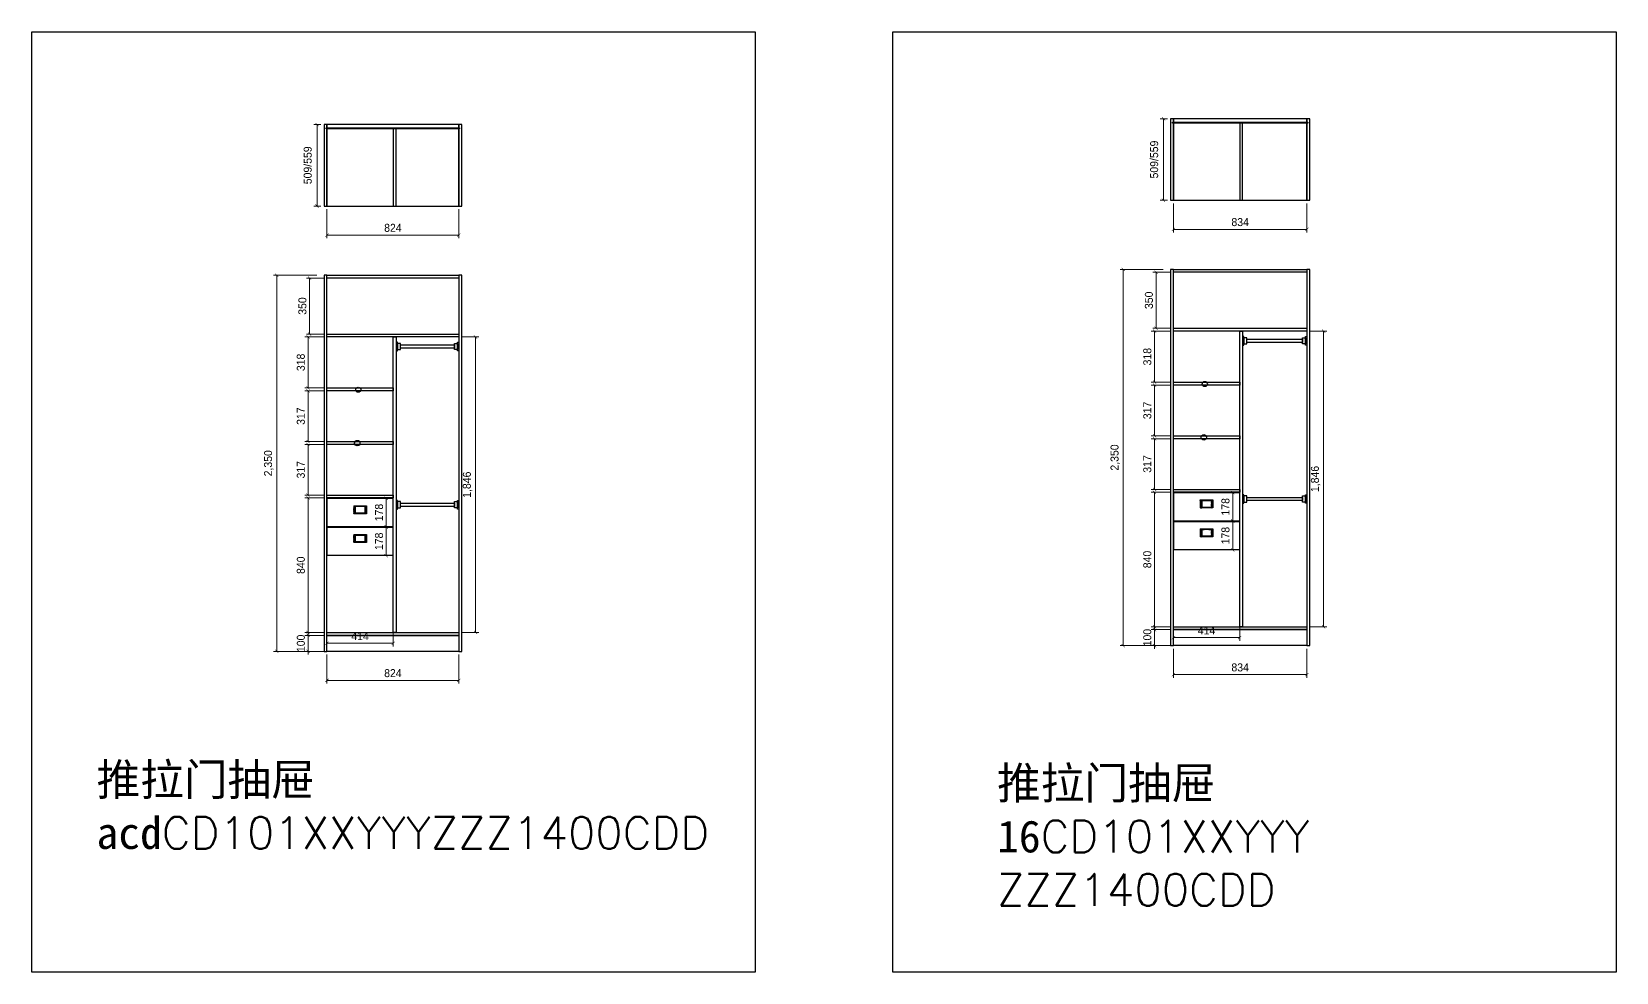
# Model space of a CAD drawing. Header units: millimetres. Extents: x 266 to 44582, y 25835 to 31716.
# Drawn here: x 34681 to 44582, y 25835 to 31711 of the extents above; entities that cross this region are included whole.
import ezdxf

# ---------------------------------------------------------------- set-up
doc = ezdxf.new("R2010")
doc.units = ezdxf.units.MM
for name, color, linetype in [('3', 3, 'Continuous'), ('7', 7, 'Continuous'), ('DIM【标注】', 66, 'Continuous'), ('外框', 7, 'Continuous')]:
    doc.layers.add(name, color=color, linetype=linetype)
doc.styles.add('-黑体', font='txt.shx', dxfattribs={"bigfont": 'bigfont.shx'})
doc.styles.add('AUDIT_D_071121225343-4', font='')
doc.styles.get('AUDIT_D_071121225343-4').set_extended_font_data('HY울릉도L')
doc.dimstyles.new('家居常用', dxfattribs={"dimscale": 200, "dimtxt": 0.25, "dimasz": 0.1, "dimexe": 0.1, "dimexo": 0.1, "dimgap": 0.1, "dimtad": 1, "dimdec": 0, "dimlunit": 6, "dimtxsty": 'AUDIT_D_071121225343-4', "dimblk": 'ARCHTICK', "dimcen": 1, "dimclrd": 252, "dimclre": 252, "dimclrt": 3, "dimadec": 0, "dimazin": 0, "dimtfac": 1, "dimtdec": 0, "dimtix": 1, "dimtmove": 1, "dimatfit": 3, "dimldrblk": 'DOT', "dimfxl": 0.3, "dimfxlon": 1, "dimlwd": 9, "dimlwe": 9, "dimarcsym": 0})
pattern_1 = [(45, (1305.171, -13759.847), (-2.245064, 2.245064), []), (45, (1305.171, -13758.2594), (-2.245064, 2.245064), [])]

# ---------------------------------------------------------------- blocks, each defined once
blk = doc.blocks.new('_ArchTick')
at = {"color": 0, "linetype": 'ByBlock', "const_width": 0.15}
blk.add_lwpolyline([(-0.5, -0.5), (0.5, 0.5)], dxfattribs=at)
blk = doc.blocks.new('*D75')
at = {"layer": '3', "color": 252, "lineweight": 9}
for p, q in [((36506.1, 30172.1), (36398, 30172.1)), ((36418, 30172.1), (36418, 29822.1)), ((36506.1, 29822.1), (36398, 29822.1))]:
    blk.add_line(p, q, dxfattribs=at)
at = {"layer": 'Defpoints', "color": 0}
for p in [(36526.1, 30172.1), (36418, 29822.1), (36526.1, 29822.1)]:
    blk.add_point(p, dxfattribs=at)
at = {"layer": '3', "color": 252, "lineweight": 9, "xscale": 20, "yscale": 20, "zscale": 20}
for p, rotation in [((36418, 30172.1), 90), ((36418, 29822.1), 270)]:
    blk.add_blockref('_ArchTick', p, dxfattribs=dict(at, rotation=rotation))
at = {"layer": '3', "color": 3, "insert": (36373, 29997.1), "char_height": 50, "attachment_point": 5, "rotation": 90, "style": 'AUDIT_D_071121225343-4'}
blk.add_mtext('350', dxfattribs=at)
blk = doc.blocks.new('_DOT')
at = {"color": 0, "linetype": 'ByBlock'}
blk.add_line((-0.5, 0), (-1, 0), dxfattribs=at)
at = {"color": 0, "linetype": 'ByBlock', "const_width": 0.5}
blk.add_lwpolyline([(-0.25, 0, 1), (0.25, 0, 1)], format="xyb", close=True, dxfattribs=at)
blk = doc.blocks.new('*D76')
at = {"layer": '3', "color": 252, "lineweight": 9}
for p, q in [((36506.1, 29804.1), (36388, 29804.1)), ((36408, 29804.1), (36408, 29485.8)), ((36506.1, 29485.8), (36388, 29485.8))]:
    blk.add_line(p, q, dxfattribs=at)
at = {"layer": 'Defpoints', "color": 0}
for p in [(36526.1, 29804.1), (36408, 29485.8), (36526.1, 29485.8)]:
    blk.add_point(p, dxfattribs=at)
at = {"layer": '3', "color": 252, "lineweight": 9, "xscale": 20, "yscale": 20, "zscale": 20}
for p, rotation in [((36408, 29804.1), 90), ((36408, 29485.8), 270)]:
    blk.add_blockref('_ArchTick', p, dxfattribs=dict(at, rotation=rotation))
at = {"layer": '3', "color": 3, "insert": (36363, 29645), "char_height": 50, "attachment_point": 5, "rotation": 90, "style": 'AUDIT_D_071121225343-4'}
blk.add_mtext('318', dxfattribs=at)
blk = doc.blocks.new('*D77')
at = {"layer": '3', "color": 252, "lineweight": 9}
for p, q in [((36506.1, 29467.8), (36388, 29467.8)), ((36408, 29467.8), (36408, 29150.8)), ((36506.1, 29150.8), (36388, 29150.8))]:
    blk.add_line(p, q, dxfattribs=at)
at = {"layer": 'Defpoints', "color": 0}
for p in [(36526.1, 29467.8), (36408, 29150.8), (36526.1, 29150.8)]:
    blk.add_point(p, dxfattribs=at)
at = {"layer": '3', "color": 252, "lineweight": 9, "xscale": 20, "yscale": 20, "zscale": 20}
for p, rotation in [((36408, 29467.8), 90), ((36408, 29150.8), 270)]:
    blk.add_blockref('_ArchTick', p, dxfattribs=dict(at, rotation=rotation))
at = {"layer": '3', "color": 3, "insert": (36363, 29309.3), "char_height": 50, "attachment_point": 5, "rotation": 90, "style": 'AUDIT_D_071121225343-4'}
blk.add_mtext('317', dxfattribs=at)
blk = doc.blocks.new('*D78')
at = {"layer": '3', "color": 252, "lineweight": 9}
for p, q in [((36506.1, 29132.8), (36388, 29132.8)), ((36408, 29132.8), (36408, 28816.3)), ((36506.1, 28816.3), (36388, 28816.3))]:
    blk.add_line(p, q, dxfattribs=at)
at = {"layer": 'Defpoints', "color": 0}
for p in [(36526.1, 29132.8), (36408, 28816.3), (36526.1, 28816.3)]:
    blk.add_point(p, dxfattribs=at)
at = {"layer": '3', "color": 252, "lineweight": 9, "xscale": 20, "yscale": 20, "zscale": 20}
for p, rotation in [((36408, 29132.8), 90), ((36408, 28816.3), 270)]:
    blk.add_blockref('_ArchTick', p, dxfattribs=dict(at, rotation=rotation))
at = {"layer": '3', "color": 3, "insert": (36363, 28974.5), "char_height": 50, "attachment_point": 5, "rotation": 90, "style": 'AUDIT_D_071121225343-4'}
blk.add_mtext('317', dxfattribs=at)
blk = doc.blocks.new('衣柜内拉手')
h = blk.add_hatch()
h.set_pattern_fill('STEEL', color=256, style=0)
h.set_pattern_definition(pattern_1)
h.paths.add_polyline_path([(-30, 0), (-40, 0), (-40, -50), (-30, -50)])
h = blk.add_hatch()
h.set_pattern_fill('STEEL', color=256, style=0)
h.set_pattern_definition(pattern_1)
h.paths.add_polyline_path([(40, 0), (30, 0), (30, -50), (40, -50)])
for p, q in [((-40, 0), (40, 0)), ((-40, 0), (-40, -50)), ((-30, 0), (-30, -50)), ((30, 0), (30, -50)), ((40, 0), (40, -50)), ((40, -50), (-40, -50))]:
    blk.add_line(p, q)
for centre, start, end in [((0, -257.6), 83.17871, 96.82129), ((0, 208.1), 263.17871, 276.82129)]:
    blk.add_arc(centre, 252.6, start, end)
blk = doc.blocks.new('*D79')
at = {"layer": '3', "color": 252, "lineweight": 9}
for p, q in [((36506.1, 28798.3), (36388, 28798.3)), ((36408, 28798.3), (36408, 27958.1)), ((36506.1, 27958.1), (36388, 27958.1))]:
    blk.add_line(p, q, dxfattribs=at)
at = {"layer": 'Defpoints', "color": 0}
for p in [(36526.1, 28798.3), (36408, 27958.1), (36526.1, 27958.1)]:
    blk.add_point(p, dxfattribs=at)
at = {"layer": '3', "color": 252, "lineweight": 9, "xscale": 20, "yscale": 20, "zscale": 20}
for p, rotation in [((36408, 28798.3), 90), ((36408, 27958.1), 270)]:
    blk.add_blockref('_ArchTick', p, dxfattribs=dict(at, rotation=rotation))
at = {"layer": '3', "color": 3, "insert": (36363, 28378.2), "char_height": 50, "attachment_point": 5, "rotation": 90, "style": 'AUDIT_D_071121225343-4'}
blk.add_mtext('840', dxfattribs=at)
blk = doc.blocks.new('*D80')
at = {"layer": '3', "color": 252, "lineweight": 9}
for p, q in [((36462.5, 30190.1), (36192.5, 30190.1)), ((36212.5, 30190.1), (36212.5, 27840.1)), ((36462.5, 27840.1), (36192.5, 27840.1))]:
    blk.add_line(p, q, dxfattribs=at)
at = {"layer": 'Defpoints', "color": 0}
for p in [(36508.1, 30190.1), (36212.5, 27840.1), (36508.1, 27840.1)]:
    blk.add_point(p, dxfattribs=at)
at = {"layer": '3', "color": 252, "lineweight": 9, "xscale": 20, "yscale": 20, "zscale": 20}
for p, rotation in [((36212.5, 30190.1), 90), ((36212.5, 27840.1), 270)]:
    blk.add_blockref('_ArchTick', p, dxfattribs=dict(at, rotation=rotation))
at = {"layer": '3', "color": 3, "insert": (36162.8, 29015.1), "char_height": 50, "attachment_point": 5, "rotation": 90, "style": 'AUDIT_D_071121225343-4'}
blk.add_mtext('2,350', dxfattribs=at)
blk = doc.blocks.new('A$C6B5F1E48')
at = {"layer": '7'}
for points in [[(8, 0), (8, 54), (0, 54), (0, 0)], [(27.4, 7.6), (27.4, 46.4), (8, 46.4), (8, 7.6)]]:
    blk.add_lwpolyline(points, close=True, dxfattribs=at)
blk = doc.blocks.new('*D81')
at = {"layer": '3', "color": 252, "lineweight": 9}
for p, q in [((37370.1, 29804.1), (37474.5, 29804.1)), ((37454.5, 29804.1), (37454.5, 27958.1)), ((37370.1, 27958.1), (37474.5, 27958.1))]:
    blk.add_line(p, q, dxfattribs=at)
at = {"layer": 'Defpoints', "color": 0}
for p in [(37350.1, 29804.1), (37350.1, 27958.1), (37454.5, 27958.1)]:
    blk.add_point(p, dxfattribs=at)
at = {"layer": '3', "color": 252, "lineweight": 9, "xscale": 20, "yscale": 20, "zscale": 20}
for p, rotation in [((37454.5, 29804.1), 90), ((37454.5, 27958.1), 270)]:
    blk.add_blockref('_ArchTick', p, dxfattribs=dict(at, rotation=rotation))
at = {"layer": '3', "color": 3, "insert": (37404.8, 28881.1), "char_height": 50, "attachment_point": 5, "rotation": 90, "style": 'AUDIT_D_071121225343-4'}
blk.add_mtext('1,846', dxfattribs=at)
blk = doc.blocks.new('*D82')
at = {"layer": '3', "color": 252, "lineweight": 9}
for p, q in [((36506.1, 27940.1), (36388, 27940.1)), ((36408, 27940.1), (36408, 27960.1)), ((36408, 27940.1), (36408, 27840.1)), ((36506.1, 27840.1), (36388, 27840.1)), ((36408, 27840.1), (36408, 27820.1))]:
    blk.add_line(p, q, dxfattribs=at)
at = {"layer": 'Defpoints', "color": 0}
for p in [(36526.1, 27940.1), (36408, 27840.1), (36526.1, 27840.1)]:
    blk.add_point(p, dxfattribs=at)
at = {"layer": '3', "color": 252, "lineweight": 9, "xscale": 20, "yscale": 20, "zscale": 20}
for p, rotation in [((36408, 27940.1), 270), ((36408, 27840.1), 90)]:
    blk.add_blockref('_ArchTick', p, dxfattribs=dict(at, rotation=rotation))
at = {"layer": '3', "color": 3, "insert": (36363, 27890.1), "char_height": 50, "attachment_point": 5, "rotation": 90, "style": 'AUDIT_D_071121225343-4'}
blk.add_mtext('100', dxfattribs=at)
blk = doc.blocks.new('*D83')
at = {"layer": '3', "color": 252, "lineweight": 9}
for p, q in [((36488.1, 31130.8), (36444.1, 31130.8)), ((36464.1, 31130.8), (36464.1, 30621.8)), ((36488.1, 30621.8), (36444.1, 30621.8))]:
    blk.add_line(p, q, dxfattribs=at)
at = {"layer": 'Defpoints', "color": 0}
for p in [(36508.1, 31130.8), (36464.1, 30621.8), (36508.1, 30621.8)]:
    blk.add_point(p, dxfattribs=at)
at = {"layer": '3', "color": 252, "lineweight": 9, "xscale": 20, "yscale": 20, "zscale": 20}
for p, rotation in [((36464.1, 31130.8), 90), ((36464.1, 30621.8), 270)]:
    blk.add_blockref('_ArchTick', p, dxfattribs=dict(at, rotation=rotation))
at = {"layer": '3', "color": 3, "insert": (36406, 30876.3), "char_height": 50, "attachment_point": 5, "rotation": 90, "style": 'AUDIT_D_071121225343-4'}
blk.add_mtext('509/559', dxfattribs=at)
blk = doc.blocks.new('*D84')
at = {"layer": '3', "color": 252, "lineweight": 9}
for p, q in [((36837.1, 28796.3), (36916.6, 28796.3)), ((36896.6, 28618.3), (36896.6, 28796.3)), ((36837.1, 28618.3), (36916.6, 28618.3))]:
    blk.add_line(p, q, dxfattribs=at)
at = {"layer": 'Defpoints', "color": 0}
for p in [(36817.1, 28796.3), (36896.6, 28796.3), (36817.1, 28618.3)]:
    blk.add_point(p, dxfattribs=at)
at = {"layer": '3', "color": 252, "lineweight": 9, "xscale": 20, "yscale": 20, "zscale": 20}
for p, rotation in [((36896.6, 28796.3), 90), ((36896.6, 28618.3), 270)]:
    blk.add_blockref('_ArchTick', p, dxfattribs=dict(at, rotation=rotation))
at = {"layer": '3', "color": 3, "insert": (36851.6, 28707.3), "char_height": 50, "attachment_point": 5, "rotation": 90, "style": 'AUDIT_D_071121225343-4'}
blk.add_mtext('178', dxfattribs=at)
blk = doc.blocks.new('*D85')
at = {"layer": '3', "color": 252, "lineweight": 9}
for p, q in [((36837.1, 28616.3), (36916.6, 28616.3)), ((36896.6, 28438.3), (36896.6, 28616.3)), ((36837.1, 28438.3), (36916.6, 28438.3))]:
    blk.add_line(p, q, dxfattribs=at)
at = {"layer": 'Defpoints', "color": 0}
for p in [(36817.1, 28616.3), (36896.6, 28616.3), (36817.1, 28438.3)]:
    blk.add_point(p, dxfattribs=at)
at = {"layer": '3', "color": 252, "lineweight": 9, "xscale": 20, "yscale": 20, "zscale": 20}
for p, rotation in [((36896.6, 28616.3), 90), ((36896.6, 28438.3), 270)]:
    blk.add_blockref('_ArchTick', p, dxfattribs=dict(at, rotation=rotation))
at = {"layer": '3', "color": 3, "insert": (36851.6, 28527.3), "char_height": 50, "attachment_point": 5, "rotation": 90, "style": 'AUDIT_D_071121225343-4'}
blk.add_mtext('178', dxfattribs=at)
blk = doc.blocks.new('*D86')
at = {"layer": 'Defpoints', "color": 0}
for p in [(36526.1, 27982.3), (36940.1, 27982.3), (36940.1, 27890.3)]:
    blk.add_point(p, dxfattribs=at)
at = {"layer": 'DIM【标注】', "color": 252, "lineweight": 9}
for p, q in [((36526.1, 27962.3), (36526.1, 27870.3)), ((36940.1, 27962.3), (36940.1, 27870.3)), ((36526.1, 27890.3), (36940.1, 27890.3))]:
    blk.add_line(p, q, dxfattribs=at)
at = {"layer": 'DIM【标注】', "color": 252, "lineweight": 9, "xscale": 20, "yscale": 20, "zscale": 20, "rotation": 180}
blk.add_blockref('_ArchTick', (36526.1, 27890.3), dxfattribs=at)
at = {"layer": 'DIM【标注】', "color": 252, "lineweight": 9, "xscale": 20, "yscale": 20, "zscale": 20}
blk.add_blockref('_ArchTick', (36940.1, 27890.3), dxfattribs=at)
at = {"layer": 'DIM【标注】', "color": 3, "insert": (36733.1, 27935.3), "char_height": 50, "attachment_point": 5, "style": 'AUDIT_D_071121225343-4'}
blk.add_mtext('414', dxfattribs=at)
blk = doc.blocks.new('*D87')
at = {"layer": 'Defpoints', "color": 0}
for p in [(36526.1, 30621.8), (37350.1, 30621.8), (37350.1, 30440.3)]:
    blk.add_point(p, dxfattribs=at)
at = {"layer": 'DIM【标注】', "color": 252, "lineweight": 9}
for p, q in [((36526.1, 30601.8), (36526.1, 30420.3)), ((37350.1, 30601.8), (37350.1, 30420.3)), ((36526.1, 30440.3), (37350.1, 30440.3))]:
    blk.add_line(p, q, dxfattribs=at)
at = {"layer": 'DIM【标注】', "color": 252, "lineweight": 9, "xscale": 20, "yscale": 20, "zscale": 20, "rotation": 180}
blk.add_blockref('_ArchTick', (36526.1, 30440.3), dxfattribs=at)
at = {"layer": 'DIM【标注】', "color": 252, "lineweight": 9, "xscale": 20, "yscale": 20, "zscale": 20}
blk.add_blockref('_ArchTick', (37350.1, 30440.3), dxfattribs=at)
at = {"layer": 'DIM【标注】', "color": 3, "insert": (36938.1, 30485.3), "char_height": 50, "attachment_point": 5, "style": 'AUDIT_D_071121225343-4'}
blk.add_mtext('824', dxfattribs=at)
blk = doc.blocks.new('*D88')
at = {"layer": 'Defpoints', "color": 0}
for p in [(36526.1, 27840.1), (37350.1, 27840.1), (37350.1, 27658.8)]:
    blk.add_point(p, dxfattribs=at)
at = {"layer": 'DIM【标注】', "color": 252, "lineweight": 9}
for p, q in [((36526.1, 27820.1), (36526.1, 27638.8)), ((37350.1, 27820.1), (37350.1, 27638.8)), ((36526.1, 27658.8), (37350.1, 27658.8))]:
    blk.add_line(p, q, dxfattribs=at)
at = {"layer": 'DIM【标注】', "color": 252, "lineweight": 9, "xscale": 20, "yscale": 20, "zscale": 20, "rotation": 180}
blk.add_blockref('_ArchTick', (36526.1, 27658.8), dxfattribs=at)
at = {"layer": 'DIM【标注】', "color": 252, "lineweight": 9, "xscale": 20, "yscale": 20, "zscale": 20}
blk.add_blockref('_ArchTick', (37350.1, 27658.8), dxfattribs=at)
at = {"layer": 'DIM【标注】', "color": 3, "insert": (36938.1, 27703.8), "char_height": 50, "attachment_point": 5, "style": 'AUDIT_D_071121225343-4'}
blk.add_mtext('824', dxfattribs=at)
blk = doc.blocks.new('*D89')
at = {"layer": '3', "color": 252, "lineweight": 9}
for p, q in [((41795, 30208), (41687, 30208)), ((41707, 30208), (41707, 29858)), ((41795, 29858), (41687, 29858))]:
    blk.add_line(p, q, dxfattribs=at)
at = {"layer": 'Defpoints', "color": 0}
for p in [(41815, 30208), (41707, 29858), (41815, 29858)]:
    blk.add_point(p, dxfattribs=at)
at = {"layer": '3', "color": 252, "lineweight": 9, "xscale": 20, "yscale": 20, "zscale": 20}
for p, rotation in [((41707, 30208), 90), ((41707, 29858), 270)]:
    blk.add_blockref('_ArchTick', p, dxfattribs=dict(at, rotation=rotation))
at = {"layer": '3', "color": 3, "insert": (41662, 30033), "char_height": 50, "attachment_point": 5, "rotation": 90, "style": 'AUDIT_D_071121225343-4'}
blk.add_mtext('350', dxfattribs=at)
blk = doc.blocks.new('*D90')
at = {"layer": '3', "color": 252, "lineweight": 9}
for p, q in [((41795, 29840), (41677, 29840)), ((41697, 29840), (41697, 29521.6)), ((41795, 29521.6), (41677, 29521.6))]:
    blk.add_line(p, q, dxfattribs=at)
at = {"layer": 'Defpoints', "color": 0}
for p in [(41815, 29840), (41697, 29521.6), (41815, 29521.6)]:
    blk.add_point(p, dxfattribs=at)
at = {"layer": '3', "color": 252, "lineweight": 9, "xscale": 20, "yscale": 20, "zscale": 20}
for p, rotation in [((41697, 29840), 90), ((41697, 29521.6), 270)]:
    blk.add_blockref('_ArchTick', p, dxfattribs=dict(at, rotation=rotation))
at = {"layer": '3', "color": 3, "insert": (41652, 29680.8), "char_height": 50, "attachment_point": 5, "rotation": 90, "style": 'AUDIT_D_071121225343-4'}
blk.add_mtext('318', dxfattribs=at)
blk = doc.blocks.new('*D91')
at = {"layer": '3', "color": 252, "lineweight": 9}
for p, q in [((41795, 29503.6), (41677, 29503.6)), ((41697, 29503.6), (41697, 29186.6)), ((41795, 29186.6), (41677, 29186.6))]:
    blk.add_line(p, q, dxfattribs=at)
at = {"layer": 'Defpoints', "color": 0}
for p in [(41815, 29503.6), (41697, 29186.6), (41815, 29186.6)]:
    blk.add_point(p, dxfattribs=at)
at = {"layer": '3', "color": 252, "lineweight": 9, "xscale": 20, "yscale": 20, "zscale": 20}
for p, rotation in [((41697, 29503.6), 90), ((41697, 29186.6), 270)]:
    blk.add_blockref('_ArchTick', p, dxfattribs=dict(at, rotation=rotation))
at = {"layer": '3', "color": 3, "insert": (41652, 29345.1), "char_height": 50, "attachment_point": 5, "rotation": 90, "style": 'AUDIT_D_071121225343-4'}
blk.add_mtext('317', dxfattribs=at)
blk = doc.blocks.new('*D92')
at = {"layer": '3', "color": 252, "lineweight": 9}
for p, q in [((41795, 29168.6), (41677, 29168.6)), ((41697, 29168.6), (41697, 28852.1)), ((41795, 28852.1), (41677, 28852.1))]:
    blk.add_line(p, q, dxfattribs=at)
at = {"layer": 'Defpoints', "color": 0}
for p in [(41815, 29168.6), (41697, 28852.1), (41815, 28852.1)]:
    blk.add_point(p, dxfattribs=at)
at = {"layer": '3', "color": 252, "lineweight": 9, "xscale": 20, "yscale": 20, "zscale": 20}
for p, rotation in [((41697, 29168.6), 90), ((41697, 28852.1), 270)]:
    blk.add_blockref('_ArchTick', p, dxfattribs=dict(at, rotation=rotation))
at = {"layer": '3', "color": 3, "insert": (41652, 29010.4), "char_height": 50, "attachment_point": 5, "rotation": 90, "style": 'AUDIT_D_071121225343-4'}
blk.add_mtext('317', dxfattribs=at)
blk = doc.blocks.new('*D93')
at = {"layer": '3', "color": 252, "lineweight": 9}
for p, q in [((41795, 28834.1), (41677, 28834.1)), ((41697, 28834.1), (41697, 27994)), ((41795, 27994), (41677, 27994))]:
    blk.add_line(p, q, dxfattribs=at)
at = {"layer": 'Defpoints', "color": 0}
for p in [(41815, 28834.1), (41697, 27994), (41815, 27994)]:
    blk.add_point(p, dxfattribs=at)
at = {"layer": '3', "color": 252, "lineweight": 9, "xscale": 20, "yscale": 20, "zscale": 20}
for p, rotation in [((41697, 28834.1), 90), ((41697, 27994), 270)]:
    blk.add_blockref('_ArchTick', p, dxfattribs=dict(at, rotation=rotation))
at = {"layer": '3', "color": 3, "insert": (41652, 28414), "char_height": 50, "attachment_point": 5, "rotation": 90, "style": 'AUDIT_D_071121225343-4'}
blk.add_mtext('840', dxfattribs=at)
blk = doc.blocks.new('*D94')
at = {"layer": '3', "color": 252, "lineweight": 9}
for p, q in [((41751.5, 30226), (41481.5, 30226)), ((41501.5, 30226), (41501.5, 27876)), ((41751.5, 27876), (41481.5, 27876))]:
    blk.add_line(p, q, dxfattribs=at)
at = {"layer": 'Defpoints', "color": 0}
for p in [(41797, 30226), (41501.5, 27876), (41797, 27876)]:
    blk.add_point(p, dxfattribs=at)
at = {"layer": '3', "color": 252, "lineweight": 9, "xscale": 20, "yscale": 20, "zscale": 20}
for p, rotation in [((41501.5, 30226), 90), ((41501.5, 27876), 270)]:
    blk.add_blockref('_ArchTick', p, dxfattribs=dict(at, rotation=rotation))
at = {"layer": '3', "color": 3, "insert": (41451.7, 29051), "char_height": 50, "attachment_point": 5, "rotation": 90, "style": 'AUDIT_D_071121225343-4'}
blk.add_mtext('2,350', dxfattribs=at)
blk = doc.blocks.new('*D95')
at = {"layer": '3', "color": 252, "lineweight": 9}
for p, q in [((42669, 29840), (42773.5, 29840)), ((42753.5, 29840), (42753.5, 27994)), ((42669, 27994), (42773.5, 27994))]:
    blk.add_line(p, q, dxfattribs=at)
at = {"layer": 'Defpoints', "color": 0}
for p in [(42649, 29840), (42649, 27994), (42753.5, 27994)]:
    blk.add_point(p, dxfattribs=at)
at = {"layer": '3', "color": 252, "lineweight": 9, "xscale": 20, "yscale": 20, "zscale": 20}
for p, rotation in [((42753.5, 29840), 90), ((42753.5, 27994), 270)]:
    blk.add_blockref('_ArchTick', p, dxfattribs=dict(at, rotation=rotation))
at = {"layer": '3', "color": 3, "insert": (42703.7, 28917), "char_height": 50, "attachment_point": 5, "rotation": 90, "style": 'AUDIT_D_071121225343-4'}
blk.add_mtext('1,846', dxfattribs=at)
blk = doc.blocks.new('*D96')
at = {"layer": '3', "color": 252, "lineweight": 9}
for p, q in [((41795, 27976), (41677, 27976)), ((41697, 27976), (41697, 27996)), ((41697, 27976), (41697, 27876)), ((41795, 27876), (41677, 27876)), ((41697, 27876), (41697, 27856))]:
    blk.add_line(p, q, dxfattribs=at)
at = {"layer": 'Defpoints', "color": 0}
for p in [(41815, 27976), (41697, 27876), (41815, 27876)]:
    blk.add_point(p, dxfattribs=at)
at = {"layer": '3', "color": 252, "lineweight": 9, "xscale": 20, "yscale": 20, "zscale": 20}
for p, rotation in [((41697, 27976), 270), ((41697, 27876), 90)]:
    blk.add_blockref('_ArchTick', p, dxfattribs=dict(at, rotation=rotation))
at = {"layer": '3', "color": 3, "insert": (41652, 27926), "char_height": 50, "attachment_point": 5, "rotation": 90, "style": 'AUDIT_D_071121225343-4'}
blk.add_mtext('100', dxfattribs=at)
blk = doc.blocks.new('*D97')
at = {"layer": '3', "color": 252, "lineweight": 9}
for p, q in [((41777, 31166.6), (41733, 31166.6)), ((41753, 31166.6), (41753, 30657.6)), ((41777, 30657.6), (41733, 30657.6))]:
    blk.add_line(p, q, dxfattribs=at)
at = {"layer": 'Defpoints', "color": 0}
for p in [(41797, 31166.6), (41753, 30657.6), (41797, 30657.6)]:
    blk.add_point(p, dxfattribs=at)
at = {"layer": '3', "color": 252, "lineweight": 9, "xscale": 20, "yscale": 20, "zscale": 20}
for p, rotation in [((41753, 31166.6), 90), ((41753, 30657.6), 270)]:
    blk.add_blockref('_ArchTick', p, dxfattribs=dict(at, rotation=rotation))
at = {"layer": '3', "color": 3, "insert": (41694.9, 30912.1), "char_height": 50, "attachment_point": 5, "rotation": 90, "style": 'AUDIT_D_071121225343-4'}
blk.add_mtext('509/559', dxfattribs=at)
blk = doc.blocks.new('*D98')
at = {"layer": '3', "color": 252, "lineweight": 9}
for p, q in [((42126, 28832.1), (42205.5, 28832.1)), ((42185.5, 28654.1), (42185.5, 28832.1)), ((42126, 28654.1), (42205.5, 28654.1))]:
    blk.add_line(p, q, dxfattribs=at)
at = {"layer": 'Defpoints', "color": 0}
for p in [(42106, 28832.1), (42185.5, 28832.1), (42106, 28654.1)]:
    blk.add_point(p, dxfattribs=at)
at = {"layer": '3', "color": 252, "lineweight": 9, "xscale": 20, "yscale": 20, "zscale": 20}
for p, rotation in [((42185.5, 28832.1), 90), ((42185.5, 28654.1), 270)]:
    blk.add_blockref('_ArchTick', p, dxfattribs=dict(at, rotation=rotation))
at = {"layer": '3', "color": 3, "insert": (42140.5, 28743.1), "char_height": 50, "attachment_point": 5, "rotation": 90, "style": 'AUDIT_D_071121225343-4'}
blk.add_mtext('178', dxfattribs=at)
blk = doc.blocks.new('*D99')
at = {"layer": '3', "color": 252, "lineweight": 9}
for p, q in [((42126, 28652.1), (42205.5, 28652.1)), ((42185.5, 28474.1), (42185.5, 28652.1)), ((42126, 28474.1), (42205.5, 28474.1))]:
    blk.add_line(p, q, dxfattribs=at)
at = {"layer": 'Defpoints', "color": 0}
for p in [(42106, 28652.1), (42185.5, 28652.1), (42106, 28474.1)]:
    blk.add_point(p, dxfattribs=at)
at = {"layer": '3', "color": 252, "lineweight": 9, "xscale": 20, "yscale": 20, "zscale": 20}
for p, rotation in [((42185.5, 28652.1), 90), ((42185.5, 28474.1), 270)]:
    blk.add_blockref('_ArchTick', p, dxfattribs=dict(at, rotation=rotation))
at = {"layer": '3', "color": 3, "insert": (42140.5, 28563.1), "char_height": 50, "attachment_point": 5, "rotation": 90, "style": 'AUDIT_D_071121225343-4'}
blk.add_mtext('178', dxfattribs=at)
blk = doc.blocks.new('*D100')
at = {"layer": 'Defpoints', "color": 0}
for p in [(41815, 28018.1), (42229, 28018.1), (42229, 27926.1)]:
    blk.add_point(p, dxfattribs=at)
at = {"layer": 'DIM【标注】', "color": 252, "lineweight": 9}
for p, q in [((41815, 27998.1), (41815, 27906.1)), ((41815, 27926.1), (42229, 27926.1)), ((42229, 27998.1), (42229, 27906.1))]:
    blk.add_line(p, q, dxfattribs=at)
at = {"layer": 'DIM【标注】', "color": 252, "lineweight": 9, "xscale": 20, "yscale": 20, "zscale": 20, "rotation": 180}
blk.add_blockref('_ArchTick', (41815, 27926.1), dxfattribs=at)
at = {"layer": 'DIM【标注】', "color": 252, "lineweight": 9, "xscale": 20, "yscale": 20, "zscale": 20}
blk.add_blockref('_ArchTick', (42229, 27926.1), dxfattribs=at)
at = {"layer": 'DIM【标注】', "color": 3, "insert": (42022, 27971.1), "char_height": 50, "attachment_point": 5, "style": 'AUDIT_D_071121225343-4'}
blk.add_mtext('414', dxfattribs=at)
blk = doc.blocks.new('*D101')
at = {"layer": 'Defpoints', "color": 0}
for p in [(41815, 30657.6), (42649, 30657.6), (42649, 30476.1)]:
    blk.add_point(p, dxfattribs=at)
at = {"layer": 'DIM【标注】', "color": 252, "lineweight": 9}
for p, q in [((41815, 30637.6), (41815, 30456.1)), ((42649, 30637.6), (42649, 30456.1)), ((41815, 30476.1), (42649, 30476.1))]:
    blk.add_line(p, q, dxfattribs=at)
at = {"layer": 'DIM【标注】', "color": 252, "lineweight": 9, "xscale": 20, "yscale": 20, "zscale": 20, "rotation": 180}
blk.add_blockref('_ArchTick', (41815, 30476.1), dxfattribs=at)
at = {"layer": 'DIM【标注】', "color": 252, "lineweight": 9, "xscale": 20, "yscale": 20, "zscale": 20}
blk.add_blockref('_ArchTick', (42649, 30476.1), dxfattribs=at)
at = {"layer": 'DIM【标注】', "color": 3, "insert": (42232, 30521.1), "char_height": 50, "attachment_point": 5, "style": 'AUDIT_D_071121225343-4'}
blk.add_mtext('834', dxfattribs=at)
blk = doc.blocks.new('*D102')
at = {"layer": 'Defpoints', "color": 0}
for p in [(41815, 27876), (42649, 27876), (42649, 27694.6)]:
    blk.add_point(p, dxfattribs=at)
at = {"layer": 'DIM【标注】', "color": 252, "lineweight": 9}
for p, q in [((41815, 27856), (41815, 27674.6)), ((42649, 27856), (42649, 27674.6)), ((41815, 27694.6), (42649, 27694.6))]:
    blk.add_line(p, q, dxfattribs=at)
at = {"layer": 'DIM【标注】', "color": 252, "lineweight": 9, "xscale": 20, "yscale": 20, "zscale": 20, "rotation": 180}
blk.add_blockref('_ArchTick', (41815, 27694.6), dxfattribs=at)
at = {"layer": 'DIM【标注】', "color": 252, "lineweight": 9, "xscale": 20, "yscale": 20, "zscale": 20}
blk.add_blockref('_ArchTick', (42649, 27694.6), dxfattribs=at)
at = {"layer": 'DIM【标注】', "color": 3, "insert": (42232, 27739.6), "char_height": 50, "attachment_point": 5, "style": 'AUDIT_D_071121225343-4'}
blk.add_mtext('834', dxfattribs=at)

msp = doc.modelspace()

# ---------------------------------------------------------------- linework, layer by layer
at = {"layer": '3', "color": 0}
for points in [[(36508.1, 30621.8), (36526.1, 30621.8), (36526.1, 31130.8), (36508.1, 31130.8)], [(36526.1, 30621.8), (37350.1, 30621.8), (37350.1, 31130.8), (36526.1, 31130.8)], [(36940.1, 30621.8), (36958.1, 30621.8), (36958.1, 31104.5), (36940.1, 31104.5)], [(37350.1, 30621.8), (37368.1, 30621.8), (37368.1, 31130.8), (37350.1, 31130.8)], [(41797, 30657.6), (41815, 30657.6), (41815, 31166.6), (41797, 31166.6)], [(41815, 30657.6), (42649, 30657.6), (42649, 31166.6), (41815, 31166.6)], [(42229, 30657.6), (42247, 30657.6), (42247, 31140.3), (42229, 31140.3)], [(42649, 30657.6), (42667, 30657.6), (42667, 31166.6), (42649, 31166.6)], [(41797, 27876), (41815, 27876), (41815, 30226), (41797, 30226)], [(41815, 30226), (42649, 30226), (42649, 30208), (41815, 30208)], [(42649, 27876), (42667, 27876), (42667, 30226), (42649, 30226)], [(36508.1, 27840.1), (36526.1, 27840.1), (36526.1, 30190.1), (36508.1, 30190.1)], [(36526.1, 30190.1), (37350.1, 30190.1), (37350.1, 30172.1), (36526.1, 30172.1)], [(37350.1, 27840.1), (37368.1, 27840.1), (37368.1, 30190.1), (37350.1, 30190.1)], [(36526.1, 29822.1), (37350.1, 29822.1), (37350.1, 29804.1), (36526.1, 29804.1)], [(36940.1, 29804.1), (36958.1, 29804.1), (36958.1, 27958.1), (36940.1, 27958.1)], [(41815, 29858), (42649, 29858), (42649, 29840), (41815, 29840)], [(42229, 29840), (42247, 29840), (42247, 27994), (42229, 27994)], [(41815, 29521.6), (42229, 29521.6), (42229, 29503.6), (41815, 29503.6)], [(36526.1, 29485.8), (36940.1, 29485.8), (36940.1, 29467.8), (36526.1, 29467.8)], [(36526.1, 29150.8), (36940.1, 29150.8), (36940.1, 29132.8), (36526.1, 29132.8)], [(41815, 29186.6), (42229, 29186.6), (42229, 29168.6), (41815, 29168.6)], [(36526.1, 28816.3), (36940.1, 28816.3), (36940.1, 28798.3), (36526.1, 28798.3)], [(41815, 28852.1), (42229, 28852.1), (42229, 28834.1), (41815, 28834.1)], [(36526.1, 27958.1), (37350.1, 27958.1), (37350.1, 27940.1), (36526.1, 27940.1)], [(41815, 27994), (42649, 27994), (42649, 27976), (41815, 27976)]]:
    msp.add_lwpolyline(points, close=True, dxfattribs=at)
at = {"layer": '3', "color": 2}
for points in [[(36521.1, 31109.5), (37355.1, 31109.5), (37355.1, 31104.5), (36521.1, 31104.5)], [(41810, 31145.3), (42654, 31145.3), (42654, 31140.3), (41810, 31140.3)]]:
    msp.add_lwpolyline(points, close=True, dxfattribs=at)
at = {"layer": '3', "color": 8}
for points in [[(36985.5, 29754.3), (37322.6, 29754.3), (37322.6, 29734.2), (36985.5, 29734.2)], [(42274.4, 29790.2), (42621.5, 29790.2), (42621.5, 29770.1), (42274.4, 29770.1)], [(36985.5, 28766), (37322.6, 28766), (37322.6, 28745.9), (36985.5, 28745.9)], [(42274.4, 28801.9), (42621.5, 28801.9), (42621.5, 28781.7), (42274.4, 28781.7)]]:
    msp.add_lwpolyline(points, close=True, dxfattribs=at)
at = {"layer": '3'}
for points in [[(41817, 28832.1), (42227, 28832.1), (42227, 28654.1), (41817, 28654.1)], [(36528.1, 28796.3), (36938.1, 28796.3), (36938.1, 28618.3), (36528.1, 28618.3)], [(36528.1, 28616.3), (36938.1, 28616.3), (36938.1, 28438.3), (36528.1, 28438.3)], [(41817, 28652.1), (42227, 28652.1), (42227, 28474.1), (41817, 28474.1)]]:
    msp.add_lwpolyline(points, close=True, dxfattribs=at)
at = {"layer": '3', "color": 7, "true_color": 0xffffff}
for points in [[(36526.1, 27940.1), (37350.1, 27940.1), (37350.1, 27840.1), (36526.1, 27840.1)], [(41815, 27976), (42649, 27976), (42649, 27876), (41815, 27876)]]:
    msp.add_lwpolyline(points, close=True, dxfattribs=at)
at = {"layer": '3'}
for centre, radius in [((42011, 29510.1), 16), ((36722.1, 29474.3), 16), ((36715.6, 29141.1), 17), ((42004.5, 29177), 17)]:
    msp.add_circle(centre, radius, dxfattribs=at)
at = {"layer": '外框'}
for points in [[(34681.3, 31710.7), (39202.3, 31710.7), (39202.3, 25835.4), (34681.3, 25835.4)], [(40061.2, 31710.7), (44582.3, 31710.7), (44582.3, 25835.4), (40061.2, 25835.4)]]:
    msp.add_lwpolyline(points, close=True, dxfattribs=at)

# ---------------------------------------------------------------- block references
for p in [(36733.1, 28749.8), (42022, 28785.6), (36733.1, 28569.8), (42022, 28605.6)]:
    msp.add_blockref('衣柜内拉手', p)
at = {"layer": '3', "color": 8}
for p in [(42247, 29753.1), (36958.1, 29717.3), (42247, 28764.8), (36958.1, 28729)]:
    msp.add_blockref('A$C6B5F1E48', p, dxfattribs=at)
at = {"layer": '3', "color": 8, "xscale": -1}
for p in [(42649, 29753.1), (37350.1, 29717.3), (42649, 28764.8), (37350.1, 28729)]:
    msp.add_blockref('A$C6B5F1E48', p, dxfattribs=at)

# ---------------------------------------------------------------- texts
at = {"char_height": 200, "width": 1714.257, "attachment_point": 1, "style": '-黑体'}
for s, insert in [('{\\fSimHei|b0|i0|c134|p49;推拉门抽屉acd}CD101{\\C2;XX\\C4;YYY\\C6;ZZZ\\C1;14\\C0;00\\C11;C\\C2;DD}', (35086.3, 27139.5)), ('{\\fSimHei|b0|i0|c134|p49;推拉门抽屉16}CD101{\\C2;XX\\C4;YYY\\Ftxt,bigfont|c134;\\P\\Ftxt,bigfont|c128;\\C6;ZZZ\\C1;14\\C0;00\\C11;C\\C2;DD}', (40713.2, 27117.7))]:
    msp.add_mtext(s, dxfattribs=dict(at, insert=insert))

# ---------------------------------------------------------------- dimensions: what is measured, and where the dimension line sits
at = {"layer": '3', "color": 0}
for base, p1, p2, picture, middle in [((36464.1, 30621.8), (36508.1, 31130.8), (36508.1, 30621.8), '*D83', (36406, 30876.3)), ((41753, 30657.6), (41797, 31166.6), (41797, 30657.6), '*D97', (41694.9, 30912.1))]:
    dim = msp.add_linear_dim(base=base, p1=p1, p2=p2, angle=90, text='509/559', dimstyle='家居常用', override={"dimfxl": 1.25, "dimarcsym": 1}, dxfattribs=at)
    dim.commit()
    dim.dimension.update_dxf_attribs({"geometry": picture, "text_midpoint": middle})
for base, p1, p2, picture, middle in [((36212.5, 27840.1), (36508.1, 30190.1), (36508.1, 27840.1), '*D80', (36162.8, 29015.1)), ((41501.5, 27876), (41797, 30226), (41797, 27876), '*D94', (41451.7, 29051)), ((41707, 29858), (41815, 30208), (41815, 29858), '*D89', (41662, 30033)), ((36418, 29822.1), (36526.1, 30172.1), (36526.1, 29822.1), '*D75', (36373, 29997.1)), ((36408, 29485.8), (36526.1, 29804.1), (36526.1, 29485.8), '*D76', (36363, 29645)), ((37454.5, 27958.1), (37350.1, 29804.1), (37350.1, 27958.1), '*D81', (37404.8, 28881.1)), ((41697, 29521.6), (41815, 29840), (41815, 29521.6), '*D90', (41652, 29680.8)), ((42753.5, 27994), (42649, 29840), (42649, 27994), '*D95', (42703.7, 28917)), ((41697, 29186.6), (41815, 29503.6), (41815, 29186.6), '*D91', (41652, 29345.1)), ((36408, 29150.8), (36526.1, 29467.8), (36526.1, 29150.8), '*D77', (36363, 29309.3)), ((36408.021844, 28816.2941762), (36526.0593619, 29132.7941762), (36526.0593619, 28816.2941762), '*D78', (36363.021844, 28974.5441762)), ((41696.9514511, 28852.1378143), (41814.988969, 29168.6378143), (41814.988969, 28852.1378143), '*D92', (41651.9514511, 29010.3878143)), ((41697, 27994), (41815, 28834.1), (41815, 27994), '*D93', (41652, 28414)), ((36408, 27958.1), (36526.1, 28798.3), (36526.1, 27958.1), '*D79', (36363, 28378.2)), ((36408, 27840.1), (36526.1, 27940.1), (36526.1, 27840.1), '*D82', (36363, 27890.1)), ((41697, 27876), (41815, 27976), (41815, 27876), '*D96', (41652, 27926))]:
    dim = msp.add_linear_dim(base=base, p1=p1, p2=p2, angle=90, dimstyle='家居常用', override={"dimfxl": 1.25, "dimarcsym": 1}, dxfattribs=at)
    dim.commit()
    dim.dimension.update_dxf_attribs({"geometry": picture, "text_midpoint": middle})
at = {"layer": '3', "color": 7, "true_color": 0xffffff}
for p1, p2, picture, middle in [((42106, 28654.1), (42106, 28832.1), '*D98', (42140.5, 28743.1)), ((36817.1, 28618.3), (36817.1, 28796.3), '*D84', (36851.6, 28707.3)), ((36817.1, 28438.3), (36817.1, 28616.3), '*D85', (36851.6, 28527.3)), ((42106, 28474.1), (42106, 28652.1), '*D99', (42140.5, 28563.1))]:
    dim = msp.add_aligned_dim(p1=p1, p2=p2, distance=-79.5, dimstyle='家居常用', override={"dimfxl": 1.25, "dimarcsym": 1}, dxfattribs=at)
    dim.commit()
    dim.dimension.update_dxf_attribs({"geometry": picture, "text_midpoint": middle})
at = {"layer": 'DIM【标注】', "color": 7, "true_color": 0xffffff}
for base, p1, p2, picture, middle in [((37350.1, 30440.3), (36526.1, 30621.8), (37350.1, 30621.8), '*D87', (36938.1, 30485.3)), ((42649, 30476.1), (41815, 30657.6), (42649, 30657.6), '*D101', (42232, 30521.1)), ((36940.1, 27890.3), (36526.1, 27982.3), (36940.1, 27982.3), '*D86', (36733.1, 27935.3)), ((42229, 27926.1), (41815, 28018.1), (42229, 28018.1), '*D100', (42022, 27971.1)), ((37350.1, 27658.8), (36526.1, 27840.1), (37350.1, 27840.1), '*D88', (36938.1, 27703.8)), ((42649, 27694.6), (41815, 27876), (42649, 27876), '*D102', (42232, 27739.6))]:
    dim = msp.add_linear_dim(base=base, p1=p1, p2=p2, dimstyle='家居常用', override={"dimfxl": 1.25, "dimarcsym": 1}, dxfattribs=at)
    dim.commit()
    dim.dimension.update_dxf_attribs({"geometry": picture, "text_midpoint": middle})

doc.saveas('drawing.dxf')
